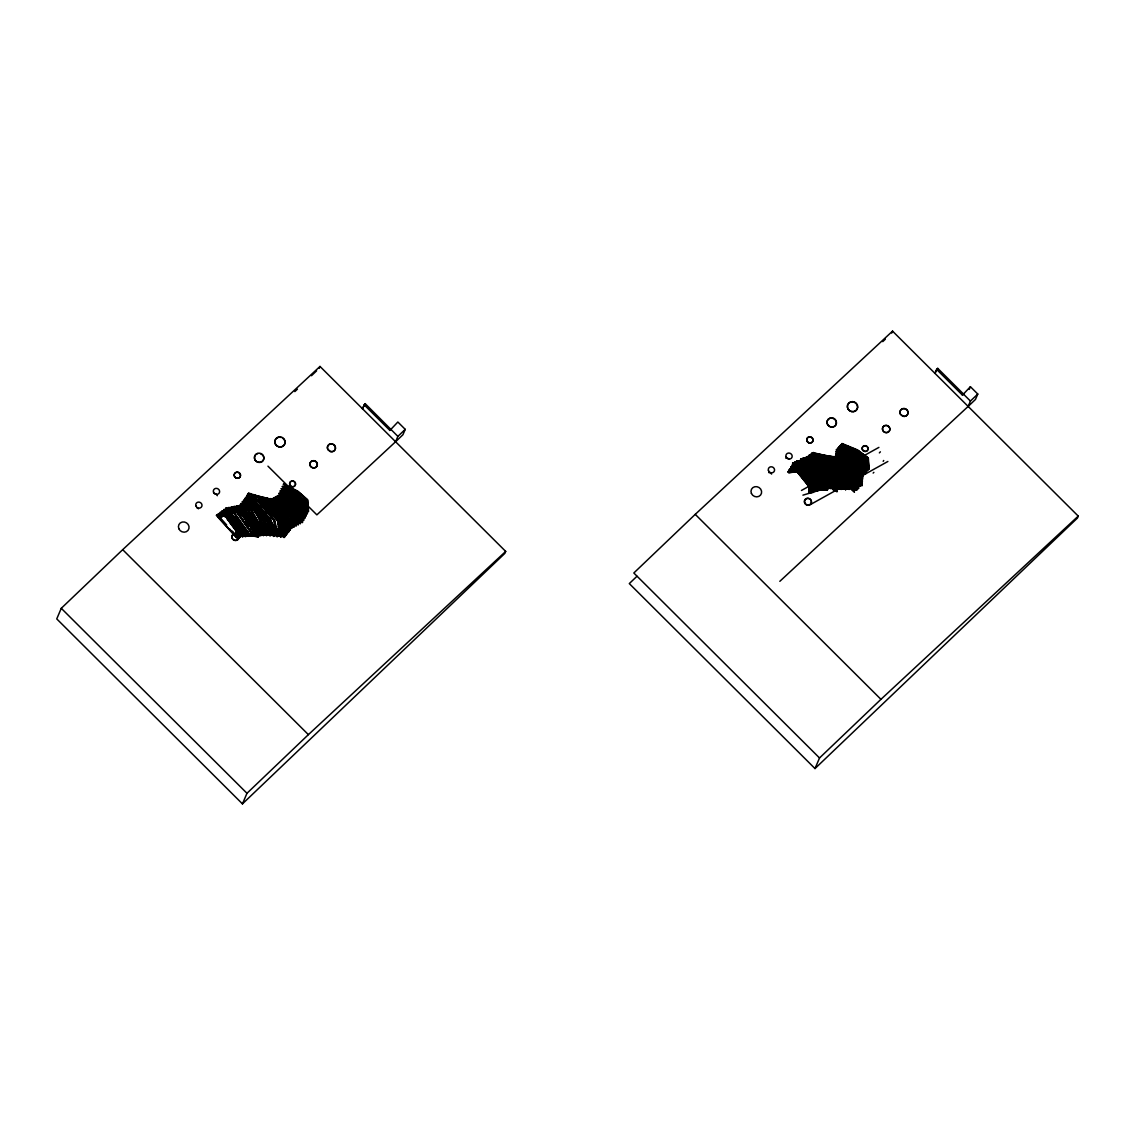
<?xml version="1.0" encoding="UTF-8"?>
<svg xmlns="http://www.w3.org/2000/svg" width="1135" height="1135" viewBox="0 0 1135 1135"><rect width="100%" height="100%" fill="white"/><g stroke="black" fill="none" stroke-linecap="round" stroke-linejoin="round"><path stroke-width="1.5" d="M289.794 527.108L289.737 528.754L264.341 500.819M290.063 530.215L287.95 517.092L277.039 506.806L271.421 499.457L268.158 499.641M290.432 529.903L288.616 517.333L277.181 506.565L271.123 498.62L267.619 498.833M236.236 536.969L236.477 531.634L225.085 515.602L217.324 516.141L236.236 536.969L250.381 535.067L257.305 535.919L240.436 511.729L227.227 508.863L217.324 516.141M808.688 492.576L809.298 486.745L808.688 492.576L809.454 493.299L809.014 492.249M809.454 493.299L809.709 487.993M809.766 493.356L810.05 487.653L796.586 471.068L810.035 488.078L810.39 487.312L796.926 471.025L787.974 471.919L788.768 472.671L797.55 471.791L797.267 470.684L787.974 471.919M288.503 529.08L288.276 530.641L260.199 499.755M288.56 532.045L288.857 530.017L286.134 524.98L285.424 517.9L273.975 506.451L268.101 498.847L262.228 498.279L259.83 500.067M288.928 531.733L289.226 529.705L286.829 525.548L286.091 518.184L274.159 506.267L267.832 498.066L261.575 497.47L259.277 499.13M287.056 533.89L287.595 531.96L284.076 527.023L283.211 519.333L264.171 497.811L256.921 496.307M287.425 533.578L287.964 531.648L284.445 526.711L283.566 519.021L264.526 497.499L257.29 495.995M820.718 459.051L854.669 490.476M840.155 475.295L856.542 490.292M810.532 491.994C815.327 477.466 807.51 502.195 813.086 488.078L798.245 470.514L812.972 488.405M810.858 491.668L811.624 492.391M811.298 492.718L813.426 487.738L798.941 470.16L788.584 470.514L789.378 471.28L799.565 470.926L799.281 469.819L788.924 470.174L789.719 470.926M239.669 537.621L241.329 533.166L227.851 514.084L218.147 513.928L220.403 516.425M240.038 537.309L241.698 532.854L228.206 513.772L218.502 513.616M319.176 368.378L319.999 366.435L505.699 551.411L504.876 553.369L242.45 803.878L56.75 618.901L61.276 608.303L122.694 549.666L319.999 366.435M891.727 333.08L892.55 331.122L1078.25 516.099L1077.427 518.057L815.001 768.565L629.301 583.589L636.976 576.254M285.566 535.734L286.346 533.918L281.679 528.186L280.685 520.156L260.866 497.229L252.637 494.846M285.935 535.422L286.715 533.606L282.048 527.874L281.054 519.844L261.234 496.917L253.006 494.534M365.172 403.649L362.377 408.657L365.172 403.649L397.888 436.379L395.59 441.742L316.864 514.864L306.833 504.876M364.065 404.713L389.901 430.435L397.846 422.007L405.238 429.356L402.939 434.733L395.59 441.742M242.45 803.878L246.976 793.28L308.394 734.643L505.699 551.411M936.616 369.4L934.928 373.344L937.723 368.35L963.558 394.086L962.452 395.136L936.616 369.4L937.723 368.35M962.452 395.136L970.397 386.695L977.788 394.058L975.49 399.421L968.141 406.429L779.816 581.333M969.262 389.39L970.397 386.695M968.141 406.429L970.439 401.066L977.788 394.058M815.001 768.565L819.527 757.967L880.944 699.33L1078.25 516.099M259.191 534.5L259.787 533.152L255.942 526.356L245.756 510.778L241.514 508.707L231.043 507.175M818.633 453.929L827.557 455.93L849.15 477.211L850.399 488.405L816.207 456.752L854.3 492.051M279.636 494.931L284.729 485.596L297.852 492.179L306.748 499.982L307.344 508.82M280.345 495.811L284.998 487.312L306.237 510.665L301.513 519.305M246.579 496.335L248.352 493.384L258.142 497.016L272.428 514.396M246.948 496.023L248.721 493.058L257.929 496.335L278.529 520.681L279.65 529.038L285.467 535.564L284.445 537.281M241.23 505.047L249.019 494.207L257.773 497.329L277.493 520.653L278.628 528.995L284.261 535.337M255.574 534.954L265.945 534.727L266.64 533.563C259.787 525.448 259.092 512.339 249.118 506.565L246.153 506.522M266.867 535.408L267.817 533.833C260.539 525.25 259.674 511.388 248.962 505.444L239.485 505.274M270.017 536.103L271.35 534.188L267.25 529.279C265.179 519.192 258.425 510.296 250.778 503.614L240.989 503.443M273.535 536.472L274.514 534.84L269.988 529.534L268.711 523.788M273.904 536.16L274.883 534.528L270.357 529.222C268.91 517.971 259.816 509.771 252.58 501.798L245.444 500.436L242.493 501.599M277.053 536.841L278.032 535.195L273.081 529.477L271.903 523.646M277.408 536.529L278.401 534.869L273.45 529.165L270.995 520.043L254.368 499.967L246.536 497.981L243.614 500.053M280.558 537.224L281.565 535.536L276.188 529.421L274.386 520.667L255.786 498.464L247.26 495.839M280.927 536.912L281.934 535.223L276.557 529.109L274.755 520.355L256.155 498.151L247.629 495.527L245.103 498.208M242.549 508.977L265.945 534.727L283.509 536.6L284.63 535.025L278.997 528.683L278.628 526.016M883.186 461.335L883.711 460.469M812.504 453.858L810.447 456.809L813.242 452.51L823.23 455.334L845.66 477.934L847.391 488.816L811.142 455.532M813.625 453.631L811.908 456.242L813.951 453.291M826.819 489.27L827.826 487.738L825.826 485.638M805.495 464.158L834.778 491.214M802.743 459.647L836.949 491.654L837.417 491.1M241.84 505.969L247.87 498.01M290.12 526.413L282.998 535.55L265.916 533.734L253.715 534.003M247.416 496.875L283.509 536.6L290.83 527.193L301.513 521.49L307.471 510.58L284.743 485.581M790.556 470.16L789.35 469.393L800.757 469.606L816.249 488.476L812.759 492.633L811.993 491.909L815.384 487.88M816.292 487.014L812.334 491.569L813.1 492.278M816.703 456.227L854.513 491.966M817.654 456.057L815.767 458.285L849.037 489.426L815.015 457.575L816.93 455.291L826.45 457.618L847.065 477.948L848.256 488.703L846.724 478.289L826.11 457.958L819.342 456.44M851.009 487.043L850.909 483.482M852.882 486.858L852.782 483.297M788.768 472.671L797.891 471.451M795.039 463.35L794.543 462.229L810.433 464.953L796.642 463.548M799.139 464.016L796.983 461.349L807.255 461.193L812.66 464.499L822.563 479.069L823.84 483.553M790.159 470.16L789.69 469.053L801.097 469.252L800.998 470.344M813.554 490.377L813.823 491.639L817.299 487.497L801.821 468.613L790.414 468.415L791.223 469.181L790.755 468.074L802.147 468.273L802.771 469.039L796.841 469.28M799.551 461.817L798.43 461.42L808.702 461.321L815.54 466.74L822.591 476.019M800.7 459.32L801.48 460.044L806.261 458.086M801.736 460.838L811.482 461.321C816.15 458.625 839.432 497.825 826.677 485.936M804.204 458.426L806.971 456.653L815.469 458.299C823.57 467.436 837.431 475.409 836.594 489.043L811.312 465.378M803.793 460.271L806.957 458.852L803.793 460.271L803.012 459.533M807.127 457.334L809.454 455.007L818.704 457.235L838.964 477.849L841.503 489.171L808.985 459.391M809.879 455.986L811.78 453.092L823.116 456.327L844.61 477.977L846.27 488.419L846.213 485.581M810.276 464.541L805.226 462.754L812.305 464.797L822.237 479.41L823.499 483.907L827.486 488.078M798.245 470.514L813.313 488.064M796.642 461.69L807.255 461.193M800.047 469.933L815.909 488.83M800.558 462.058C790.513 462.654 815.654 462.158 804.786 462.002M800.657 470.699L801.707 470.018M808.631 463.037L796.117 461.434L800.118 461.477M812.107 459.647L804.318 458.966L812.107 459.647L819.683 466.485L827.358 475.948L829.699 480.332L831.501 488.149L830.04 479.991L827.685 475.593L819.952 466.372L811.695 458.923M791.975 467.393L791.152 466.627L804.204 468.145L796.954 468.06M822.591 488.887L804.63 467.634L822.903 488.816L805.368 467.322L791.904 466.017L792.727 466.783M817.611 488.887L818.08 489.994L824.62 489.838L806.332 466.301L824.961 489.497L818.42 489.639M827.216 489.625L807.638 465.506L827.628 489.682L822.96 489.88M805.24 468.386L806.318 467.733L805.58 468.046L822.989 484.418M807.297 465.847L808.404 465.237C811.298 468.344 799.721 463.86 809 465.974M806.616 467.407L807.694 466.769L792.258 464.499L806.758 466.357L825.301 489.157L824.606 489.511M808.006 462.285L810.745 463.25L796.954 462.215M806.63 459.193C819.073 458.086 826.138 471.365 832.012 480.545M805.226 462.754L811.397 464.414L828.422 486.546L827.756 487.227L810.546 464.57L828.209 486.745M810.546 464.57L811.397 464.414M818.647 458.242L838.297 477.565L840.382 488.774L837.956 477.906L818.647 458.242L809.822 456.114L845.603 489.724L844.213 478.516L821.768 455.915L833.885 469.592L843.872 478.856L845.603 489.724M818.122 473.948L812.107 465.123L812.66 464.499M820.52 458.001L840.17 477.324L842.255 488.532L839.843 477.665L820.52 458.001L809.113 455.348M821.669 456.894L843.489 478.204L844.823 488.986L843.163 478.559L821.669 456.894L812.163 454.213M823.23 455.334L835.332 469.025L845.334 478.289L847.065 489.157M823.116 456.327L844.951 477.636L845.944 483.893M849.377 489.086L847.774 478.232L826.195 456.951L833.374 465.435L847.434 478.573L849.037 489.426M831.501 488.149L826.734 475.65L819.683 466.485M803.296 461.448L800.771 459.079L803.963 457.873L814.008 459.15L822.251 466.599L829.997 475.82L832.338 480.204L833.799 488.362L829.047 475.863L821.981 466.698M860.741 472.671L837.233 450.666L842.127 449.006L837.573 450.325L861.082 472.33M838.283 449.659L843.177 448.013L836.154 450.013L855.18 467.819M841.56 451.191L861.238 465.194L841.56 451.191L836.992 452.496L860.5 474.501M826.606 487.539L822.818 483.567L821.839 478.587L819.3 474.856M835.204 460.867C847.065 452.439 850.64 472.16 861.266 474.387M826.734 475.65L829.288 479.438L831.841 487.795M843.078 459.576L848.895 466.187L860.188 474.558L861.039 484.688L836.282 461.519C847.263 453.801 850.626 472.203 860.529 474.217M802.913 468.074L819.427 488.249L815.015 490.944L814.249 490.221L818.775 487.468M816.122 490.008L821.924 488.39L816.122 490.008L816.916 490.746L822.222 489.497L821.598 488.731M818.874 488.703L819.754 487.908L803.254 467.733L790.811 466.967L792.046 467.762M825.415 487.922L822.492 488.362L826.464 488.334M825.996 485L825.131 479.921M831.26 480.006L833.799 488.362M824.833 488.405L819.158 489.185M826.564 486.901L827.458 486.064L824.492 488.745M828.436 485.34L829.6 485.837M822.676 488.646L827.287 487.766L827.897 488.532L827.075 488.646M822.308 489.128L826.677 489.27L822.648 488.774M794.202 462.569L809.525 464.555L828.224 488.192L826.748 487.922C825.074 477.296 817.668 468.273 809.184 462.058L805.807 461.831M821.726 489.596L828.224 488.192M833.019 487.624L834.14 488.022M861.422 467.081L861.479 463.364L862.742 478.19L836.112 453.262L841.262 451.773L861.82 467.123M849.562 476.303L850.668 476.601L851.789 487.766L849.562 476.303L850.328 476.941L851.789 487.766L819.47 457.873M851.434 476.118L852.541 476.416L853.662 487.582L851.434 476.118L852.201 476.757L853.662 487.582L821.343 457.689M814.817 466.783L838.808 489.228C839.63 475.593 825.783 467.634 817.682 458.497L809.184 456.852L806.318 458.824L809.652 461.959M836.949 491.654L803.069 459.292M810.858 459.15L843.376 488.93L840.836 477.608L820.577 456.994L811.326 454.766L807.737 458.214L806.971 457.504M879.355 452.893L880.391 451.829M851.009 487.128L849.902 475.962M852.882 486.943L851.775 475.778M855.889 485.794L856.996 486.177L826.464 458.256M825.457 459.249L855.662 487.525L854.655 475.494L842.198 464.924L835.786 457.831M858.599 486.404L831.444 460.328M837.531 467.038L858.982 486.447L857.833 475.324L845.391 465.407L838.779 458.001M844.1 471.181L860.245 486.291L859.436 474.813M873.156 473.082L873.865 472.344M812.518 491.341L812.958 492.391M808.659 457.448L810.986 455.107L820.236 457.334L840.496 477.963L843.05 489.27M242.422 537.153L245.827 533.833L231.228 513.091L220.389 512.197M294.845 391.603L297.413 389.163M311.487 375.713L316.608 370.833M389.901 430.435L391.007 429.385M397.888 436.379L405.238 429.356M892.55 331.122L695.244 514.354L633.827 572.991L819.527 757.967M882.76 341.635L885.328 339.181M809.042 460.966C817.924 467.549 826.833 477.466 827.543 488.674C825.741 477.679 818.363 468.145 809.525 461.718M819.796 457.533L852.115 487.426L851.349 486.787M820.421 458.412L822.464 456.568M822.293 458.228L824.336 456.383M826.72 488.121L828.422 486.546M225.652 508.239L240.265 511.02L258.241 536.798L250.736 535.833M257.929 496.335L268.981 510.991L278.16 520.993L279.295 529.364L285.098 535.89L284.076 537.593L272.357 524.696M250.381 535.067L226.858 509.175L240.436 511.729M239.116 505.586L248.962 505.444M249.118 506.565C259.603 510.821 260.27 526.143 267.449 534.159L266.512 535.72L262.937 531.79M248.593 505.756L253.928 509.062M274.386 500.379L279.721 507.473L274.386 500.379L268.101 502.195L258.553 499.74M283.012 495.271L300.789 510.892L301.513 521.49L278.784 496.477L283.367 494.959M279.55 499.201L277.309 498.279L274.032 499.485L279.82 507.175L291.142 516.482L291.936 528.073M263.008 524.611L253.559 509.388M265.945 534.727L267.009 533.251L263.519 528.981M300.789 510.892L284.502 495.938M283.509 536.6L280.388 532.443M258.922 499.443L261.206 497.783L267.463 498.378L273.805 506.579L285.722 518.496L286.46 525.874M263.32 535.72L265.207 534.372L251.204 509.459L246.607 506.423L236.789 505.799M825.23 459.405L827.713 457.731L834.48 458.1L841.39 465.747L854.371 476.743L855.662 487.525M826.223 459.973L828.422 458.497L834.792 458.838L841.191 465.917L853.662 476.501L854.882 486.787L853.988 476.147L841.532 465.577L835.133 458.497L828.763 458.157L826.564 459.632L856.003 487.185M804.871 459.349L807.34 457.76L815.469 459.334L832.608 476.998L835.8 488.305L834.58 480.36M814.249 490.221L818.434 487.809L819.087 488.603M801.466 490.462L838.822 469.677M843.447 467.109L878.901 447.389M810.433 504.55L847.788 483.765M850.881 482.063L857.038 478.63M861.664 476.047L887.882 461.477M270.243 501.046L279.579 497.229M291.638 525.604L300.732 520.738M263.022 500.464L265.491 499.244L270.754 498.932L276.812 506.877L288.247 517.645L288.857 524.71M266.512 499.74L263.973 501.131L289.368 529.066L287.581 517.404L276.67 507.118L271.052 499.769L266.143 500.053M831.104 460.668L838.779 459.122L844.894 465.974L856.783 475.452L857.819 485.666M835.062 459.065L832.693 460.2L860.174 485.936L859.762 484.815M242.124 501.911L245.075 500.748L252.211 502.11L259.787 510.154L266.881 520.043M801.48 460.044L805.935 458.426L813.667 459.491L821.91 466.939L829.657 476.161M234.477 533.691L232.916 534.486A3.561 3.306 30.4 0 0 234.108 540.033A3.561 3.306 30.4 0 0 238.903 537.139L237.868 534.713A3.533 3.277 30.4 0 0 235.385 533.62A3.547 3.419 23.1 0 1 238.577 538.614A3.547 3.419 23.1 0 1 232.675 539.238A3.547 3.419 23.1 0 1 234.463 533.748M249.118 534.088L245.089 535.507L223.411 511.658L234.448 513.148M245.557 536.387L249.97 534.826L234.25 512.396L222.261 510.764M245.188 536.699L249.601 535.138L233.881 512.708L221.893 511.076M802.913 495.158L821.712 489.596M826.649 488.135L833.246 486.191M278.16 495.456L282.842 494.108L301.825 510.778L302.619 522.37M277.805 495.768L282.487 494.42L301.47 511.091L302.25 522.682M276.032 496.605L280.799 495.229L299.697 511.928L300.491 523.505M275.663 496.917L280.43 495.541L299.328 512.24L300.122 523.817M273.89 497.74L278.742 496.335L281.735 498.18L297.554 513.063L298.349 524.654M273.521 498.052L278.373 496.648L281.366 498.492L297.186 513.375L297.98 524.966M271.762 498.875L276.699 497.456L279.295 498.535L295.426 514.198L296.207 525.789M271.393 499.201L276.33 497.768L278.926 498.847L294.745 513.999L295.469 524.597L290.929 519.589M269.619 500.024L276.855 498.861L282.53 505.898L293.284 515.347L294.079 526.924M276.358 498.024L279.323 497.173L281.948 498.776L296.888 512.864L297.611 523.462L274.883 498.449M269.25 500.336L276.486 499.173L282.473 506.238L292.617 515.134L293.341 525.732L291.057 523.235M274.514 498.762L278.955 497.485L281.579 499.088L296.519 513.176L297.242 523.774L275.649 500.01M837.204 449.02L842.269 447.559L862.926 462.881L863.834 473.948L858.769 469.195M841.886 450.836L837.332 452.156L843.518 457.944M838.737 453.461L841.872 452.567L861.082 466.953L862.274 483.581M835.516 455.305L840.765 453.801L844.582 455.688L860.841 468.656M841.73 454.227L836.921 455.617L849.306 467.194M829.047 456.398L835.828 456.752L841.092 455.234L843.915 456.185L849.973 462.101L861.465 470.628L862.387 481.694M835.417 457.107L840.751 455.575L844.199 456.809L849.973 462.484M838.467 456.937L841.759 456M836.495 457.76L841.418 456.341L843.858 457.164L860.401 470.798L861.366 484.333L836.623 461.165L843.404 459.221M838.354 457.859L843.475 457.291L849.647 463.832L861.351 472.515M841.092 458.937L843.021 458.384M261.788 534.074L260.085 534.542L236.42 508.508M259.716 534.869L261.433 534.401L257.716 525.916L248.054 510.622L244.422 508.523L238.052 507.856M260.525 535.408L262.54 534.869L261.703 532.301L248.48 509.856L244.238 507.416L234.108 506.338M260.17 535.734L262.171 535.181L261.036 531.762M226.858 509.175L235.2 507.444M232.405 509.048L227.34 510.097L218.814 516.34L226.702 525.008M251.956 529.818L256.609 534.926L258.539 534.528L243.089 511.261L231.597 508.622M256.212 535.223L258.184 534.855L242.734 511.573L231.228 508.934M257.219 535.72L259.376 535.309L243.004 510.622L228.717 507.402M256.85 536.046L259.021 535.621L242.635 510.934L228.348 507.714M802.076 460.498L798.742 461.08L801.282 463.449M801.182 461.42L811.142 461.661L817.98 467.081L825.031 476.359M240.62 503.756L250.409 503.926L256.694 509.814L263.164 519.745M242.01 504.181L251.218 504.408L256.822 509.658L265.831 524.81M241.641 504.507L250.849 504.72C258.085 511.105 264.398 519.617 266.257 529.236L270.173 533.918M250.239 534.074L236.605 535.904L232.334 531.208M821.272 488.518L827.287 487.766L827.869 488.547L809.113 464.499L827.557 488.575M834.665 458.001L840.382 457.49L846.994 464.896L859.422 474.856M837.701 458.88L840.382 458.625L846.483 465.506L858.358 474.983L859.394 485.198M216.629 515.049L225.184 514.453L237.555 531.875L237.3 537.791L235.002 535.266M216.274 515.361L224.829 514.765L237.187 532.187L236.931 538.103L217.409 516.624M256.609 534.926L258.823 534.812L259.418 533.464L245.387 511.091L242.081 509.501L232.193 508.069L234.519 510.622M257.375 535.436L259.872 535.309L260.539 533.819L245.742 510.239L241.883 508.395L231.412 506.863M257.021 535.748L259.504 535.621L260.17 534.131L245.373 510.551M248.324 535.947L254.098 535.805L237.258 511.715L224.148 509.345M247.955 536.259L253.743 536.117L236.889 512.027L223.779 509.658M819.484 488.844L824.35 488.745M795.436 468.897L802.771 469.039M841.219 448.368L846.1 448.467L863.508 461.392M840.893 448.708L845.759 448.807L863.167 461.732M828.72 456.738L835.488 457.107L842.397 464.74L855.379 475.735L856.655 486.518M831.43 457.575L834.821 457.76L841.73 465.393L854.712 476.388M279.238 493.143L285.864 493.526L303.017 508.608L303.811 520.185M278.87 493.47L285.495 493.838L302.648 508.92L303.442 520.497M280.345 493.995L286.346 494.335L302.35 508.395L303.073 518.993L300.803 516.496M279.976 494.307L285.977 494.647L301.981 508.707L302.704 519.305M795.649 467.62L804.204 468.145M236.42 506.125L246.238 506.749L250.835 509.771L260.468 525.619M244.053 507.047L247.132 507.231L251.076 509.828M220.02 512.509L230.859 513.403L245.458 534.159M221.141 513.361L231.086 514.183L244.663 533.478M840.737 457.433L843.135 457.646L849.32 464.172L861.011 472.855M841.773 457.845L843.787 458.015L849.604 464.158L860.628 472.344M841.432 458.185L843.461 458.37L849.264 464.513L860.287 472.685L860.983 481.112M261.859 498.591L267.732 499.159L273.62 506.763L285.069 518.213L285.765 525.292L288.134 529.392L287.907 530.953L262.171 502.635M793.507 466.485L799.707 467.095M804.63 467.634L822.563 489.157L817.257 490.405L816.462 489.667M793.166 466.826L802.473 467.733M797.281 461.874L800.884 462.243M805.538 462.711L810.745 463.25M233.739 506.65L243.869 507.728L248.423 510.31L261.334 532.613M238.421 507.544L244.791 508.21M823.301 489.54L827.287 490.022L807.723 465.917M793.876 464.995L800.586 465.847M796.969 463.208L800.175 463.619M804.97 464.243L810.433 464.953M275.28 499.386L277.153 499.641M274.911 499.698L276.784 499.953L282.104 506.55L292.248 515.46L292.972 526.044L290.702 523.547M814.405 459.859L803.623 458.214L800.43 459.42L802.97 461.789M232.561 507.756L242.45 509.189M823.953 455.277L831.813 456.454L852.541 476.416L843.035 468.826M822.662 455.376L831.473 456.795L838.68 464.683M822.081 455.447L832.083 457.15C870.247 494.718 848.611 474.785 831.742 457.504L825.769 456.667M824.89 456.27L829.6 456.979L836.807 464.868M823.939 456.781L829.869 457.689C846.738 474.969 868.374 494.903 830.21 457.334M792.883 462.825L808.404 465.237M797.465 464.187L800.742 464.697M803.679 465.549L792.542 463.165L808.063 465.577L827.628 489.682M253.97 535.323L257.305 535.919M251.105 535.521L258.241 536.798M230.504 511.19L225.312 510.253L247.927 535.138L253.204 535.011L237.442 512.438L233.98 511.814M840.638 447.403L849.065 448.963L864.544 460.455L864.827 463.818M841.986 448.055L848.725 449.318L864.203 460.796L865.154 472.614M806.63 456.994L818.009 459.178L827.06 468.031L835.161 476.842L838.808 489.228M807.666 457.419L815.81 458.994L833.246 477.282M814.419 458.895L817.682 459.533L834.821 477.182L838.013 488.49L836.793 480.559M257.943 496.818L264.781 498.237L282.913 518.709L283.75 526.214L287.212 531.067L286.8 532.514L278.529 523.405M257.588 497.13L264.412 498.549L282.544 519.021L283.395 526.526L286.843 531.379L286.446 532.84L278.16 523.732M226.021 507.927L240.265 511.02M818.307 454.27L827.216 456.284L848.81 477.565L850.399 488.405M821.045 455.078L827.812 456.596L848.427 476.927L849.32 482.971M820.704 455.419L827.472 456.951L848.086 477.267L849.618 487.681L849.533 484.475M820.25 455.617L826.195 456.951M820.86 457.66L812.036 455.532L809.61 457.973L808.844 457.249L817.342 458.838L835.459 477.48M810.163 455.773L818.973 457.902M280.317 490.845L288.872 492.945L304.208 506.423L305.003 518M279.962 491.157L288.503 493.257L303.839 506.735L304.634 518.312M246.167 498.293L253.999 500.294L270.627 520.355M246.82 499.116L254.311 501.017L262.625 510.566L270.045 520.029L272.443 529.109L277.21 534.628M261.49 501.5L268.3 503.245M812.901 452.865L823.457 455.972M811.44 453.433L822.01 456.554M255.219 495.811L261.461 497.627L280.388 519.532L281.381 527.449L285.921 533.039L285.339 534.401L278.43 526.796M256.411 496.577L261.093 497.939L280.019 519.844L281.012 527.761L285.552 533.351L284.97 534.713L279.21 528.371M248.281 496.35L256.411 498.861L274.145 520.029L275.904 528.74L281.111 534.67L280.359 535.904L246.338 498.478M807.666 462.626L811.738 464.073L812.305 464.797L811.44 464.967M841.092 444.523L854.513 449.361L867.268 458.824M281.409 488.547L291.879 492.349L305.4 504.238L306.195 515.829M281.04 488.859L291.511 492.661L305.031 504.55L305.826 516.141M841.688 443.842L857.166 450.226L867.963 458.242L868.885 469.294M843.674 444.665L857.904 450.538L867.58 457.717L868.133 464.456M843.333 445.019L857.563 450.879L867.239 458.058L868.19 469.89M282.502 486.262L294.873 491.753L306.592 502.053L307.386 513.644M282.133 486.574L294.504 492.065L306.223 502.365L307.017 513.956M295.256 492.476L283.92 487.44L305.514 511.204M283.608 483.978L297.852 491.157L307.784 499.882L308.578 511.459M283.239 484.305L298.221 491.852L307.117 499.67L307.471 504.976M806.914 461.534L812.447 464.768L818.463 473.607M807.482 462.3L812.107 465.123M854.187 449.701L866.941 459.164L867.849 470.231M866.303 459.689L851.591 448.779L840.226 445.488L862.075 465.932M851.25 449.12L865.962 460.03L866.885 471.096M864.232 461.562L845.575 447.715L838.396 447.573L846.043 454.724M842.837 448.353L862.189 462.711L863.026 472.827L839.517 450.822M841.219 448.566L861.862 463.889L862.884 476.43L857.819 471.678M841.787 449.361L861.139 463.718M861.962 465.364L841.319 450.056L836.254 451.503L838.793 453.872M861.635 465.719L840.978 450.396L835.913 451.844L853.676 468.457M861.564 468.84L841.092 453.461L835.857 454.965L838.382 457.334M861.224 469.181L844.014 455.461M861.125 470.982L849.633 462.456L843.575 456.525M860.926 474.742L849.008 465.903L842.695 458.724M851.165 468.656L858.698 474.643L859.606 483.567M859.081 475.196L846.625 465.279L840.028 457.873L835.771 458.185L840.028 457.873L846.809 465.166M849.122 469.053L857.507 475.664L858.642 486.801M811.965 462.058C821.116 468.074 828.039 479.31 830.323 488.703L806.261 466.173M811.624 462.413C820.108 468.627 827.514 477.636 829.188 488.277M851.037 468.244L840.354 457.533M846.653 465.237L851.151 468.684M854.995 475.154L842.539 464.584L836.126 457.49M852.754 483.113L853.52 483.751M852.428 483.453L853.194 484.092M850.881 483.297L851.647 483.936M850.555 483.638L851.321 484.276M853.222 486.603L853.988 487.241L853.208 486.504M841.163 469.01L850.668 476.601L829.94 456.639M297.498 491.469L307.415 500.195L308.209 511.772L293.937 496.066M284.488 505.231L295.057 514.524L295.852 526.101M282.161 506.21L292.915 515.659L293.71 527.236M279.82 507.175L290.773 516.794L291.567 528.385L289.241 525.817M279.721 507.473L290.106 516.595L290.83 527.193L268.101 502.195M814.065 460.214L821.641 467.052M811.355 459.264L819.612 466.712M811.766 459.987L819.342 466.826M815.341 457.249L816.108 457.944M810.007 455.773L845.944 489.384M807.297 457.164L808.077 457.873M848.625 449.304L862.231 462.044M844.497 445.814L842.028 443.501L857.507 449.886L868.303 457.887L869.226 468.954M848.214 449.276L861.806 462.002M847.05 448.495L861.891 462.385M842.638 445.601L862.43 464.13M848.838 451.773L854.002 456.596M857.876 460.214L861.735 463.846M862.103 464.485L842.298 445.941L854.598 450.382L866.204 458.994L867.225 470.755M861.408 464.187L840.765 444.863L854.939 450.042L866.544 458.653L867.097 465.393M841.673 446.466L861.465 465.009M861.749 466.286L839.9 445.828L852.03 449.474L865.579 459.519L865.849 462.896M845.589 452.042L861.664 467.095M854.669 460.895L839.304 446.523L848.583 448.24L865.267 460.626L866.189 471.678M858.514 464.499L861.068 466.896M841.532 448.907L861.337 467.436M855.62 462.442L838.978 446.864L848.256 448.595L864.941 460.966L865.849 472.032M858.173 464.839L860.727 467.237M840.836 449.488L860.642 468.031M848.597 457.107L854.967 463.08M857.507 465.463L860.06 467.847M839.262 448.68L860.302 468.372M859.72 468.188L838.056 447.914L845.234 448.055L863.905 461.902L864.813 472.954M839.857 450.481L852.229 462.058M854.712 464.371L860.897 470.174M856.57 466.485L837.545 448.666L842.61 447.218L863.253 462.541L864.175 473.607M841.007 452.581L856.23 466.826M855.52 467.478L836.495 449.673L841.56 448.226L862.203 463.548L863.125 474.6L858.046 469.847M857.719 470.202L862.784 474.941M847.235 461.42L860.841 474.16M846.398 460.994L854.002 468.117M857.478 472.032L861.281 475.593M838.425 455.064L860.685 475.905M860.358 476.26L836.85 454.255L841.532 452.908L860.756 467.294L862.174 485.454L848.228 472.401M845.915 463.094L835.771 453.603L840.922 452.127L861.479 467.464L862.486 479.892M853.52 470.216L861.125 477.338M851.775 469.507L860.443 477.622M842.198 460.895L844.724 463.279M852.342 470.401L856.145 473.962M860.103 477.963L836.594 455.958L841.404 454.582L844.241 456.029L860.5 469.01L861.848 485.794L847.888 472.742M843.121 462.427L845.66 464.811M848.2 467.18L855.804 474.302M839.304 459.732L860.33 479.424M843.362 463.889L850.966 471.011M856.045 475.764L859.848 479.325M838.964 460.072L860.004 479.764M841.759 463.037L849.363 470.16M855.705 476.104L859.507 479.665M839.191 461.605L860.231 481.297M835.644 458.639L838.183 461.023M841.986 464.584L848.327 470.514M852.13 474.075L859.734 481.197M836.381 459.632L859.89 481.651M835.303 458.994L847.987 470.855M851.789 474.416L859.394 481.538M835.544 460.526L843.163 467.648M833.047 459.817L858.457 483.666M832.012 459.207L836.977 463.86M846.923 473.153L860.571 485.95M832.92 460.711L836.651 464.201M830.423 459.718L858.982 486.447M835.048 464.712L830.082 460.058L838.439 458.341L845.05 465.747L857.109 475.111L858.159 485.326M827.571 458.625L854.981 484.29M827.869 459.264L844.653 474.983M848.526 478.601L858.855 488.277L848.186 478.956M827.528 459.618L831.402 463.236M836.566 468.074L844.312 475.324M826.862 460.271L832.026 465.095M846.228 478.388L857.847 489.27L845.887 478.743M826.521 460.611L834.268 467.861M822.634 457.887L851.917 485.298M825.443 460.867L834.225 469.081M840.496 474.955L856.797 490.221M822.591 458.866L833.885 469.436M821.059 458.71L854.925 490.405M818.718 458.1L850.739 488.064M812.234 455.901L845.334 486.887M846.611 488.078L847.391 488.816M811.199 458.795L843.376 488.93M809.326 459.051L841.503 489.171M807.425 459.193L809.993 461.605M813.866 465.222L839.134 488.887M805.212 459.008L807.779 461.42M814.235 467.45L836.935 488.688M804.105 458.625L807.453 461.761M803.353 459.193L804.119 459.916M801.04 458.98L801.821 459.703M805.836 463.818L834.977 491.1M806.659 467.194L824.18 483.595M805.084 467.01L823.329 484.063M827.075 487.582L827.883 488.334M804.545 468.06L824.918 487.142M796.969 461.151L799.466 463.676M806.928 470.656L821.839 484.617M804.204 468.4L825.854 488.674M806.588 470.997L825.23 488.447M822.818 488.022L823.627 488.774M794.543 462.229L795.38 462.995M793.847 464.016L819.47 488.007L802.856 467.705L819.172 488.405M793.436 464.939L792.599 464.158L807.694 466.769M793.067 466.442L792.244 465.676L806.318 467.733M814.589 489.88L815.356 490.604M813.398 490.59L814.15 491.299M788.286 471.578L789.095 472.316M815.129 458.639L824.776 468.074M963.062 393.717L970.439 401.066M852.002 460.2L853.917 462.115M857.28 465.463L859.677 467.847M863.281 471.436L865.679 473.82M695.244 514.354L880.944 699.33M267.959 466.159L289.269 487.383M284.388 485.269L285.098 485.964M122.694 549.666L308.394 734.643M61.276 608.303L246.976 793.28M826.337 484.659L827.16 485.496M818.363 457.575L838.623 478.204L841.163 489.511M274.599 516.78L277.862 520.341L278.274 523.363M290.801 491.512L296.476 497.768M304.435 506.522L306.705 509.019M289.184 490.845L291.567 493.455M306.28 512.765L283.551 487.766L294.887 492.789L305.556 502.167L306.166 510.991M292.901 504.309L281.537 491.81L289.311 493.711L303.542 506.21L304.265 516.808L301.995 514.311M285.722 497.116L281.168 492.122L288.943 494.023L303.173 506.522L303.896 517.12M279.153 496.165L301.882 521.178L301.399 514.112M281.296 499.613L301.087 521.405M277.295 504.593L281.835 509.601M290.56 519.915L295.1 524.909L294.376 514.311L279.182 499.513L276.94 498.591L267.122 501.471L286.914 523.263M273.024 506.877L277.564 511.871M284.374 519.376L290.063 525.633M252.438 501.698L262.923 513.219M266.413 517.063L276.897 528.598M247.756 497.627L252.438 502.791M262.98 514.382L270.017 522.128M244.905 500.379L276.855 535.536M251.63 508.508L244.536 500.691L247.175 498.804L254.68 500.705L270.414 519.716L272.23 524.597M255.176 512.41L276.486 535.848L277.578 534.315L272.811 528.797M246.905 506.082L243.457 502.28L246.082 501.259L252.949 502.564L259.901 509.955L266.697 519.404L269.038 524.71M260.695 521.249L273.336 535.152L274.06 533.961L269.719 528.853M245.387 505.132L243.089 502.592L245.713 501.571L252.58 502.876C259.518 510.48 268.115 518.383 269.35 529.18L273.691 534.273L272.967 535.479L260.326 521.561M262.866 527.137L269.818 534.784M262.511 527.449L269.463 535.096L270.527 533.606L266.611 528.924M242.918 508.664L245.245 511.247M252.268 518.965L256.95 524.115M260.454 527.974L262.795 530.556M242.691 509.516L260.553 529.165M239.045 507.912L263.192 534.486M236.052 508.82L258.539 533.563M245.344 521.83L248.835 525.661M251.161 528.215L256.978 534.613M227.227 508.863L229.582 511.459M236.633 519.22L248.395 532.159M232.505 515.758L243.897 528.3M247.316 532.074L249.601 534.571M224.957 516.851L221.495 513.048L231.441 513.857L245.032 533.166L241.897 536.202L230.362 523.519M227.27 519.39L242.266 535.89M221.935 517.007L219.594 514.439L228.447 514.581L240.932 532.244L239.442 536.273L235.938 532.414M221.566 517.319L219.225 514.751L228.078 514.893L240.563 532.556L239.074 536.585L235.569 532.726M225.964 524.938L217.693 515.829L225.454 515.29L236.846 531.322L236.605 536.642L229.511 528.839M835.828 456.752L842.737 464.399L855.719 475.395L856.996 486.177M839.12 458.781L845.234 465.634M270.981 534.5L266.881 529.605L265.519 523.944M812.036 487.568L812.745 488.433M801.48 468.968L816.973 487.837M815.952 487.369L816.633 488.192M814.902 488.348L815.568 489.171M826.351 489.611L826.961 490.363M826.947 488.121L827.557 488.887M811.071 464.754L828.096 486.887M827.117 486.404L827.756 487.227M809.525 464.555L810.092 465.293M280.189 506.863L274.4 499.159A3.334 3.206 23.1 0 1 276.259 501.869M239.896 511.332L257.872 537.11M240.067 512.041L256.936 536.245M818.959 475.196L821.499 478.927M262.284 530.371L264.398 533.663L262.838 534.798L237.541 506.962L246.777 507.544L250.707 510.14L264.029 533.975M264.838 534.698L260.213 524.838M248.111 510.168L258.298 526.299M832.948 476.643L836.594 489.043M821.839 478.587L823.145 483.226M827.571 480.275L829.529 487.937M855.194 476.842L855.804 481.907M859.11 475.154L860.245 486.291M866.133 466.258L866.416 469.635M860.727 470.458L861.933 483.921M305.925 501.854L306.521 510.679M291.085 525.122L291.198 526.881M272.613 499.003A3.362 3.121 30.4 0 0 269.946 500.677L269.733 501.315A3.334 3.206 23.1 0 1 272.684 498.833M275.067 499.868A3.362 3.121 30.4 0 1 276.245 502.081M282.431 437.968A5.221 4.838 30.4 0 1 282.927 446.296A5.221 4.838 30.4 0 1 274.897 442.707A5.221 4.838 30.4 0 1 281.196 437.415M260.298 453.603A4.795 4.441 30.4 0 1 263.022 460.711A4.795 4.441 30.4 0 1 255.304 460.313A4.795 4.441 30.4 0 1 257.858 453.475M255.659 522.653A3.348 3.107 30.4 0 1 251.261 517.73M333.506 444.65A4.114 3.816 30.4 0 1 330.271 451.503L327.873 449.517A4.086 3.944 23.1 0 1 330.526 443.842A4.086 3.944 23.1 0 1 335.52 447.956A4.086 3.944 23.1 0 1 330.271 451.503L327.873 449.517A4.114 3.816 30.4 0 1 332.541 444.182M214.146 493.47A3.192 3.079 23.1 0 1 217.296 495.711M197.064 508.012A3.192 3.079 23.1 0 1 198.511 508.792M829.572 485.369A3.348 3.107 30.4 0 1 826.606 487.795M823.088 483.879A3.348 3.107 30.4 0 1 829.43 483.737M848.71 467.563A3.348 3.093 30.4 0 1 847.377 469.535M845.164 463.69A3.348 3.093 30.4 0 0 842.213 466.967A3.334 3.206 23.1 0 1 846.923 463.86A3.334 3.206 23.1 0 1 847.405 469.45M785.888 458.27A3.192 3.079 23.1 0 1 788.981 459.037M768.778 472.6A3.192 3.079 23.1 0 1 769.615 472.699M770.381 472.997A3.192 3.079 23.1 0 1 771.587 474.104M280.742 534.982L279.99 536.217L245.969 498.79L247.912 496.662L256.042 499.173L273.776 520.341L275.535 529.052L280.742 534.982M801.438 468.613L816.789 488.064L801.438 468.613M248.749 534.401L244.734 535.819L223.042 511.97L234.08 513.46L248.749 534.401M281.352 496.066L277.025 497.314L299.739 522.313L299.016 511.715L281.352 496.066M280.983 496.378L276.656 497.627L299.385 522.625L298.661 512.027L280.983 496.378M252.85 535.323L247.558 535.45L224.943 510.566L237.073 512.75L252.85 535.323M292.277 493.101L282.728 489.625L305.457 514.637L304.733 504.039L292.277 493.101M291.922 493.413L282.36 489.937L305.088 514.949L304.364 504.351L291.922 493.413M902.822 416.19L900.424 414.204A4.114 3.816 30.4 0 1 902.992 408.699A4.114 3.816 30.4 0 1 908 412.87A4.114 3.816 30.4 0 1 902.822 416.19L900.424 414.204A4.086 3.944 23.1 0 1 903.077 408.543A4.086 3.944 23.1 0 1 908.071 412.658A4.086 3.944 23.1 0 1 902.822 416.19M808.432 442.593L807.226 441.472A3.206 2.979 30.4 0 1 809.17 436.989A3.206 2.979 30.4 0 1 813 440.55A3.206 2.979 30.4 0 1 808.446 442.593L807.226 441.472A3.192 3.079 23.1 0 1 809.241 436.862A3.192 3.079 23.1 0 1 813.057 440.38A3.192 3.079 23.1 0 1 808.432 442.593M235.881 477.906L234.675 476.785A3.206 2.979 30.4 0 1 236.605 472.302A3.206 2.979 30.4 0 1 240.45 475.863A3.206 2.979 30.4 0 1 235.896 477.892L234.675 476.785A3.192 3.079 23.1 0 1 236.69 472.16A3.192 3.079 23.1 0 1 240.507 475.693A3.192 3.079 23.1 0 1 235.881 477.906M275.521 444.367A5.193 5.008 23.1 0 0 284.474 444.579A5.193 5.008 23.1 0 0 279.99 436.904A5.193 5.008 23.1 0 0 275.521 444.367M255.091 459.987A4.767 4.597 23.1 0 0 263.306 460.172A4.767 4.597 23.1 0 0 259.177 453.135A4.767 4.597 23.1 0 0 255.091 459.987M310.252 465.733A3.788 3.504 30.4 0 0 316.665 466.584A3.788 3.504 30.4 0 0 313.87 460.838A3.788 3.504 30.4 0 0 310.252 465.733A3.76 3.632 23.1 0 0 316.708 466.442A3.76 3.632 23.1 0 0 313.969 460.64A3.76 3.632 23.1 0 0 310.252 465.733M290.021 485.241A2.994 2.781 30.4 0 0 295.114 485.482A2.979 2.88 23.1 0 0 292.575 480.956A2.979 2.88 23.1 0 0 290.007 485.241A2.979 2.88 23.1 0 0 295.157 485.354A2.994 2.781 30.4 0 0 292.489 481.112A2.994 2.781 30.4 0 0 290.021 485.241M213.493 492.122A3.206 2.965 30.4 0 0 218.828 493.541A3.206 2.965 30.4 0 0 217.14 488.461A3.206 2.965 30.4 0 0 213.493 492.122M195.887 505.855A3.206 2.965 30.4 0 0 201.221 507.274A3.206 2.965 30.4 0 0 199.519 502.195A3.206 2.965 30.4 0 0 195.887 505.855M178.833 528.711A5.42 5.022 30.4 0 0 187.984 530.428A5.42 5.022 30.4 0 0 184.438 522.015A5.42 5.022 30.4 0 0 178.833 528.711M804.871 503.429A3.547 3.419 23.1 0 0 810.986 503.571A3.547 3.419 23.1 0 0 807.921 498.336A3.561 3.306 30.4 0 0 804.97 503.216A3.561 3.306 30.4 0 0 811.028 503.5A3.561 3.306 30.4 0 0 807.907 498.308A3.547 3.419 23.1 0 0 804.871 503.429M882.803 430.42A3.788 3.504 30.4 0 0 889.216 431.286A3.788 3.504 30.4 0 0 886.421 425.526A3.788 3.504 30.4 0 0 882.803 430.42A3.76 3.632 23.1 0 0 889.258 431.144A3.76 3.632 23.1 0 0 886.52 425.341A3.76 3.632 23.1 0 0 882.803 430.42M848.086 409.054A5.221 4.838 30.4 0 0 856.968 409.48A5.221 4.838 30.4 0 0 852.399 401.861A5.221 4.838 30.4 0 0 848.086 409.054A5.193 5.008 23.1 0 0 857.024 409.267A5.193 5.008 23.1 0 0 852.541 401.606A5.193 5.008 23.1 0 0 848.072 409.068M862.572 449.928A2.994 2.781 30.4 0 0 867.665 450.169A2.979 2.88 23.1 0 0 865.125 445.644A2.979 2.88 23.1 0 0 862.557 449.928A2.979 2.88 23.1 0 0 867.707 450.042A2.994 2.781 30.4 0 0 865.04 445.8A2.994 2.781 30.4 0 0 862.572 449.928M827.642 424.674A4.795 4.441 30.4 0 0 835.8 425.058A4.795 4.441 30.4 0 0 831.6 418.077A4.795 4.441 30.4 0 0 827.642 424.674A4.767 4.597 23.1 0 0 835.857 424.873A4.767 4.597 23.1 0 0 831.728 417.836A4.767 4.597 23.1 0 0 827.642 424.674M786.044 456.823A3.206 2.965 30.4 0 0 791.379 458.242A3.206 2.965 30.4 0 0 789.69 453.149A3.206 2.965 30.4 0 0 786.044 456.823M768.438 470.557A3.206 2.965 30.4 0 0 773.772 471.961A3.206 2.965 30.4 0 0 772.07 466.882A3.206 2.965 30.4 0 0 768.438 470.557M751.398 493.399A5.42 5.022 30.4 0 0 760.535 495.115A5.42 5.022 30.4 0 0 756.988 486.702A5.42 5.022 30.4 0 0 751.398 493.399"/></g></svg>
